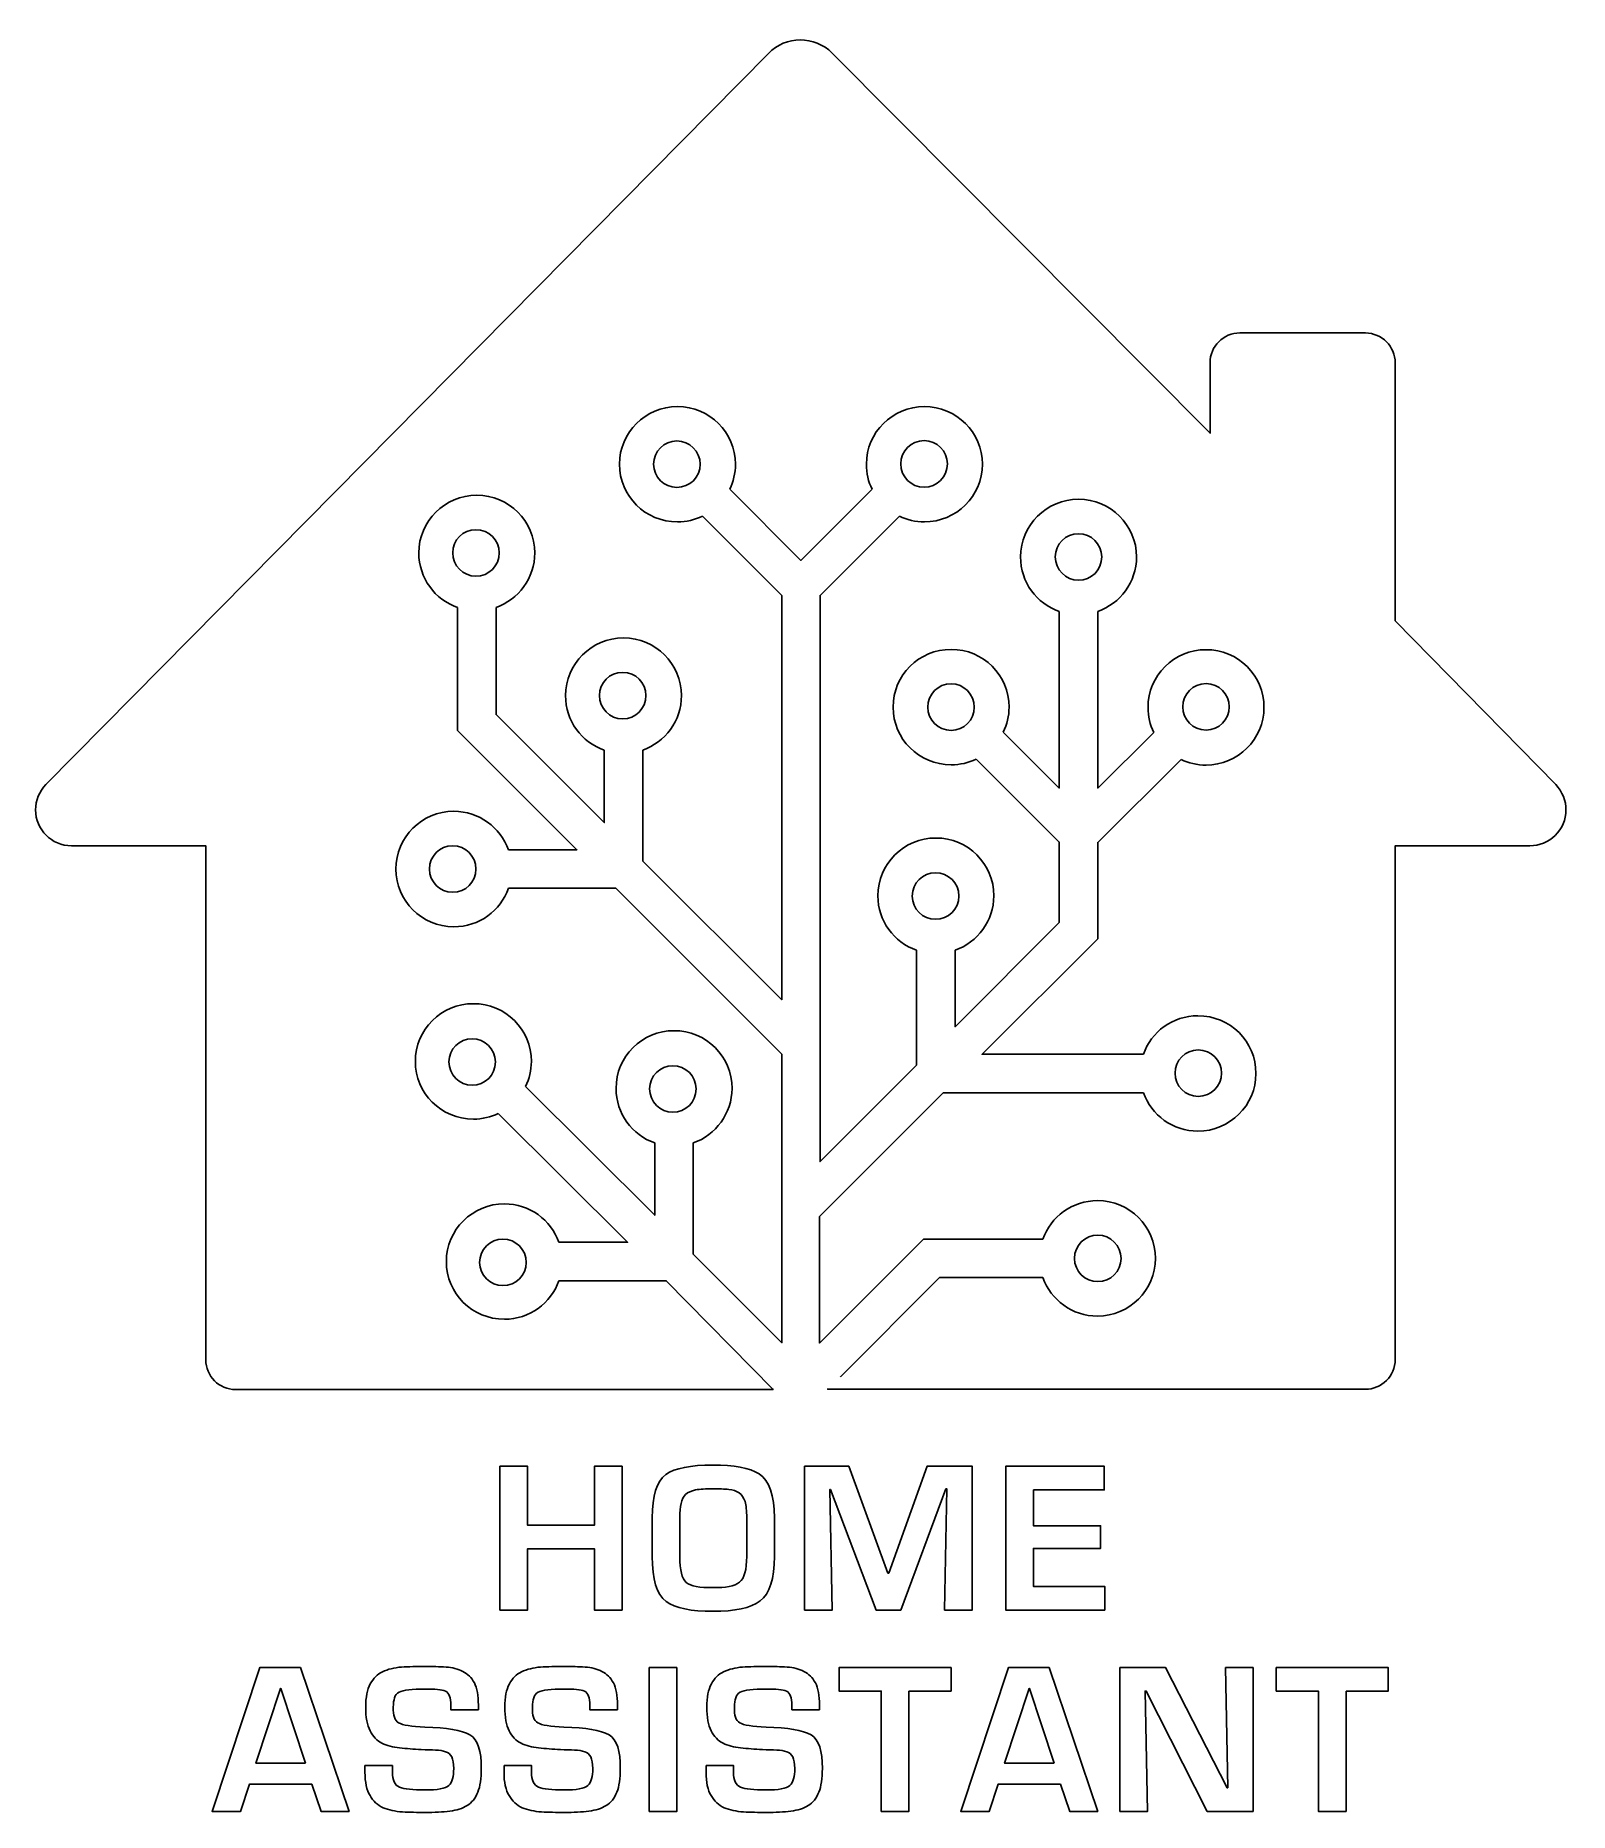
# Model space of a CAD drawing. Extents: x 20 to 180, y 35 to 220.
import ezdxf

# ---------------------------------------------------------------- set-up
doc = ezdxf.new("R2010")
doc.units = 0
doc.layers.add('Ebene_1', color=7, linetype='CONTINUOUS')

msp = doc.modelspace()

# ---------------------------------------------------------------- linework, layer by layer
at = {"layer": 'Ebene_1', "color": 7}
for points in [[(21.228294, 142.249043), (96.633606, 218.553122)], [(103.28437, 218.583082), (103.31437, 218.553122), (142.70968, 178.918149), (142.70968, 186.257959)], [(145.82535, 189.373633), (158.91718, 189.373633)], [(162.03286, 186.257959), (162.03286, 159.325341), (178.77959, 142.249043)], [(107.44864, 173.076247), (100.01895, 165.646564), (92.589276, 173.076247)], [(89.743219, 170.260162), (98.011743, 161.991639), (98.011743, 119.81021), (83.511869, 134.280107), (83.511869, 145.844055)], [(112.09218, 124.96305), (112.09218, 112.97969), (102.02615, 102.91367), (102.02615, 161.991639), (110.29467, 170.260162)], [(64.188694, 160.733391), (64.188694, 147.881228), (76.651395, 135.448484), (69.491345, 135.448484)], [(79.497437, 145.844055), (79.497437, 138.294542), (68.203126, 149.558896), (68.203126, 160.733391)], [(126.9815, 160.313971), (126.9815, 141.889553), (121.13962, 147.73144)], [(136.83783, 147.701482), (130.99593, 141.889553), (130.99593, 160.313971)], [(118.29358, 144.915341), (126.9815, 136.25737), (126.9815, 127.86903), (116.10661, 116.99413), (116.10661, 124.96305)], [(135.75932, 114.11813), (118.9227, 114.11813), (130.99593, 126.16141), (130.99593, 136.227414), (139.68388, 144.885397)], [(37.915129, 82.24237), (37.915129, 135.867905), (23.894591, 135.867905)], [(176.08345, 135.867905), (162.03293, 135.867905), (162.03293, 82.27233)], [(69.491345, 131.434071), (80.695784, 131.434071), (98.0417, 114.11813), (98.0417, 84.00991), (88.784547, 93.26706), (88.784547, 104.86097)], [(84.77013, 104.86097), (84.77013, 97.31146), (71.288843, 110.76278)], [(125.27388, 94.8249), (112.81118, 94.8249), (101.96624, 83.97995), (101.96624, 97.19161), (114.87831, 110.10369), (135.75932, 110.10369)], [(68.442786, 107.94669), (81.924073, 94.49536), (74.764024, 94.49536)], [(74.764024, 90.48092), (85.968462, 90.48092), (97.112986, 79.1267)], [(104.14193, 80.44793), (104.14193, 80.44793), (114.48885, 90.81047), (125.27388, 90.81047)], [(97.112942, 79.1267), (96.993084, 79.24656), (97.112942, 79.1267), (41.030804, 79.1267)], [(158.91726, 79.15665), (102.80508, 79.15665), (102.86488, 79.21645)], [(84.511565, 65.75869), (84.511565, 61.71572)], [(87.392425, 61.71571), (87.392425, 65.75868)], [(94.365081, 65.75868), (94.365081, 61.71571)], [(97.24594, 61.71572), (97.24594, 65.75869)], [(63.480528, 46.20399), (63.480528, 45.71571), (66.361387, 45.71571), (66.361387, 46.20399)], [(77.990599, 46.20399), (77.990599, 45.71571), (80.871458, 45.71571), (80.871458, 46.20399)], [(99.071287, 46.20399), (99.071287, 45.71571), (101.952148, 45.71571), (101.952148, 46.20399)], [(54.52545, 39.89541), (54.52545, 39.20205)], [(57.396543, 39.202), (57.396543, 39.89536), (54.52545, 39.89541)], [(69.03552, 39.89541), (69.03552, 39.20205)], [(71.906614, 39.202), (71.906614, 39.89536), (69.03552, 39.89541)], [(90.116209, 39.89541), (90.116209, 39.20205)], [(92.987303, 39.202), (92.987303, 39.89536), (90.116209, 39.89541)]]:
    msp.add_lwpolyline(points, dxfattribs=at)
for points in [[(87.076921, 178.109265)], [(112.87109, 173.285965)], [(66.106037, 168.852113)], [(128.98872, 168.432707)], [(81.41478, 153.96279)], [(115.68719, 152.764443)], [(142.29026, 147.941143)], [(63.679401, 135.867905)], [(114.06944, 133.051818)], [(65.716574, 115.73587)], [(86.657501, 112.91978)], [(141.48138, 109.71423)], [(68.922122, 94.8249)], [(130.99593, 90.39105)], [(81.358916, 71.12001), (78.478057, 71.12001), (78.478057, 64.97744), (71.495635, 64.97744), (71.495635, 71.12001), (68.614776, 71.12001), (68.614776, 56.12001), (71.495635, 56.12001), (71.495635, 62.5165), (78.478057, 62.5165), (78.478057, 56.12001), (81.358916, 56.12001)], [(90.849456, 71.2372)], [(115.154448, 68.75673), (115.261868, 68.75673), (115.017728, 56.12001), (117.898588, 56.12001), (117.898588, 71.12001), (113.181788, 71.12001), (109.177888, 59.97744), (109.099788, 59.97744), (105.017758, 71.12001), (100.398618, 71.12001), (100.398618, 56.12001), (103.279478, 56.12001), (103.035338, 68.69814), (103.103738, 68.69814), (107.859598, 56.12001), (110.437718, 56.12001)], [(124.273898, 68.65908), (131.666468, 68.65908), (131.666468, 71.12001), (121.393038, 71.12001), (121.393038, 56.12001), (131.725068, 56.12001), (131.725068, 58.58095), (124.273898, 58.58095), (124.273898, 62.55556), (131.285618, 62.55556), (131.285618, 64.91884), (124.273898, 64.91884)], [(90.849456, 68.77625)], [(48.970457, 37.96181), (49.947019, 35.12001), (52.866941, 35.12001), (47.788816, 50.12001), (43.550535, 50.12001), (38.570066, 35.12001), (41.548582, 35.12001), (42.486082, 37.96181)], [(87.080747, 50.12001), (84.199888, 50.12001), (84.199888, 35.12001), (87.080747, 35.12001)], [(111.286438, 47.65908), (115.680968, 47.65908), (115.680968, 50.12001), (104.001278, 50.12001), (104.001278, 47.65908), (108.405578, 47.65908), (108.405578, 35.12001), (111.286438, 35.12001)], [(127.095338, 37.96181), (128.071898, 35.12001), (130.991818, 35.12001), (125.913698, 50.12001), (121.675418, 50.12001), (116.694948, 35.12001), (119.673458, 35.12001), (120.610958, 37.96181)], [(144.564388, 37.58095), (144.486288, 37.58095), (138.070268, 50.12001), (133.304648, 50.12001), (133.304648, 35.12001), (136.185508, 35.12001), (135.941368, 47.65908), (136.048788, 47.65908), (142.425738, 35.12001), (147.201128, 35.12001), (147.201128, 50.12001), (144.330038, 50.12001)], [(156.906488, 47.65908), (161.301028, 47.65908), (161.301028, 50.12001), (149.621338, 50.12001), (149.621338, 47.65908), (154.025628, 47.65908), (154.025628, 35.12001), (156.906488, 35.12001)], [(48.325926, 40.13955), (43.150144, 40.13955), (45.708738, 47.92275), (45.747798, 47.92275)], [(126.450808, 40.13955), (121.275018, 40.13955), (123.833618, 47.92275), (123.872718, 47.92275)]]:
    msp.add_lwpolyline(points, close=True, dxfattribs=at)
for points in [[(96.633606, 218.553122), (98.461077, 220.410543), (101.42694, 220.410543), (103.28437, 218.583082)], [(142.70968, 186.257959), (142.70968, 187.995541), (144.11772, 189.373633), (145.82535, 189.373633)], [(158.91718, 189.373633), (160.65476, 189.373633), (162.03286, 187.965584), (162.03286, 186.257959)], [(87.136837, 181.704276), (83.811459, 181.704276), (81.085247, 179.008022), (81.085247, 175.682629)], [(93.188441, 175.682629), (93.188441, 179.008022), (90.492187, 181.704276), (87.136837, 181.704276)], [(112.90105, 181.704276), (109.57567, 181.704276), (106.84947, 179.008022), (106.84947, 175.682629)], [(118.95266, 175.682629), (118.95266, 179.008022), (116.2564, 181.704276), (112.90105, 181.704276)], [(87.076921, 178.109265), (85.728787, 178.109265), (84.650286, 177.030764), (84.650286, 175.682629)], [(89.503558, 175.682629), (89.503558, 177.030764), (88.395099, 178.109265), (87.076921, 178.109265)], [(112.87109, 178.139223), (111.52297, 178.139223), (110.44447, 177.060721), (110.44447, 175.712586)], [(115.29774, 175.712586), (115.29774, 177.060721), (114.21923, 178.139223), (112.87109, 178.139223)], [(81.085247, 175.682629), (81.085247, 172.357251), (83.781501, 169.660996), (87.136837, 169.660996)], [(84.650286, 175.682629), (84.650286, 174.334508), (85.728787, 173.256007), (87.076921, 173.256007)], [(87.076921, 173.256007), (88.425042, 173.256007), (89.503558, 174.334508), (89.503558, 175.682629)], [(92.589276, 173.076247), (92.978724, 173.855173), (93.188441, 174.75393), (93.188441, 175.682629)], [(106.84947, 175.682629), (106.84947, 174.75393), (107.05917, 173.855173), (107.44864, 173.076247)], [(110.44447, 175.712586), (110.44447, 174.364466), (111.52297, 173.285965), (112.87109, 173.285965)], [(112.87109, 173.285965), (114.21923, 173.285965), (115.29774, 174.364466), (115.29774, 175.712586)], [(112.90105, 169.660996), (116.22645, 169.660996), (118.95266, 172.357251), (118.95266, 175.682629)], [(66.195909, 172.447123), (62.870531, 172.447123), (60.144319, 169.750869), (60.144319, 166.425491)], [(72.247515, 166.425491), (72.247515, 169.750869), (69.551246, 172.447123), (66.195909, 172.447123)], [(128.98872, 172.027703), (125.66335, 172.027703), (122.93712, 169.331449), (122.93712, 166.00607)], [(135.04033, 166.00607), (135.04033, 169.331449), (132.34406, 172.027703), (128.98872, 172.027703)], [(66.106037, 168.852113), (64.757902, 168.852113), (63.679401, 167.77361), (63.679401, 166.425491)], [(68.532673, 166.425491), (68.532673, 167.77361), (67.454172, 168.852113), (66.106037, 168.852113)], [(87.136837, 169.660996), (88.065551, 169.660996), (88.964307, 169.870699), (89.743219, 170.260162)], [(110.29467, 170.260162), (111.0736, 169.870699), (111.97235, 169.660996), (112.90105, 169.660996)], [(128.98872, 168.432707), (127.6406, 168.432707), (126.5621, 167.35419), (126.5621, 166.00607)], [(131.41535, 166.00607), (131.38535, 167.35419), (130.3069, 168.432707), (128.98872, 168.432707)], [(60.144319, 166.425491), (60.144319, 163.789151), (61.821987, 161.572218), (64.188694, 160.733391)], [(63.679401, 166.425491), (63.679401, 165.107314), (64.757902, 163.998854), (66.106037, 163.998854)], [(66.106037, 163.998854), (67.454172, 163.998854), (68.532673, 165.077356), (68.532673, 166.425491)], [(68.203126, 160.733391), (70.539875, 161.572218), (72.247515, 163.789151), (72.247515, 166.425491)], [(122.93712, 166.00607), (122.93712, 163.369731), (124.61479, 161.152797), (126.9815, 160.313971)], [(126.5621, 166.00607), (126.5621, 164.687893), (127.6406, 163.579434), (128.98872, 163.579434)], [(128.98872, 163.579434), (130.33685, 163.579434), (131.41535, 164.657936), (131.41535, 166.00607)], [(130.99593, 160.313971), (133.33269, 161.152797), (135.04033, 163.369731), (135.04033, 166.00607)], [(81.504653, 157.557801), (78.179274, 157.557801), (75.453063, 154.861532), (75.453063, 151.536153)], [(87.556257, 151.536153), (87.556257, 154.861532), (84.860003, 157.557801), (81.504653, 157.557801)], [(115.68719, 156.359454), (112.33184, 156.359454), (109.63559, 153.663199), (109.63559, 150.337822)], [(121.73879, 150.337822), (121.73879, 153.663199), (119.04253, 156.359454), (115.68719, 156.359454)], [(142.29026, 156.329497), (138.96487, 156.329497), (136.23866, 153.633242), (136.23866, 150.307864)], [(148.34187, 150.307864), (148.34187, 153.633242), (145.64561, 156.329497), (142.29026, 156.329497)], [(81.41478, 153.96279), (80.06666, 153.96279), (78.988158, 152.884289), (78.988158, 151.536153)], [(83.841416, 151.536153), (83.841416, 152.884289), (82.762915, 153.96279), (81.41478, 153.96279)], [(115.68719, 152.764443), (114.33906, 152.764443), (113.26056, 151.685942), (113.26056, 150.337822)], [(118.11381, 150.337822), (118.11381, 151.685942), (117.00536, 152.764443), (115.68719, 152.764443)], [(142.29026, 152.794415), (140.94213, 152.794415), (139.86362, 151.715914), (139.86362, 150.367779)], [(144.71689, 150.367779), (144.71689, 151.715914), (143.63839, 152.794415), (142.29026, 152.794415)], [(75.453063, 151.536153), (75.453063, 148.899815), (77.130731, 146.682895), (79.497437, 145.844055)], [(78.988158, 151.536153), (78.988158, 150.217991), (80.06666, 149.109518), (81.41478, 149.109518)], [(81.41478, 149.109518), (82.762915, 149.109518), (83.841416, 150.188033), (83.841416, 151.536153)], [(83.511869, 145.844055), (85.848633, 146.682895), (87.556257, 148.899815), (87.556257, 151.536153)], [(109.63559, 150.337822), (109.63559, 147.012429), (112.33184, 144.316174), (115.68719, 144.316174)], [(113.26056, 150.337822), (113.26056, 148.989687), (114.33906, 147.911185), (115.68719, 147.911185)], [(115.68719, 147.911185), (117.03531, 147.911185), (118.11381, 148.989687), (118.11381, 150.337822)], [(121.13962, 147.73144), (121.52908, 148.510351), (121.73879, 149.409108), (121.73879, 150.337822)], [(136.23866, 150.307864), (136.23866, 149.37915), (136.44836, 148.480393), (136.83783, 147.701482)], [(139.86362, 150.367779), (139.86362, 149.019644), (140.94213, 147.941143), (142.29026, 147.941143)], [(142.29026, 147.941143), (143.63839, 147.941143), (144.71689, 149.019644), (144.71689, 150.367779)], [(142.29026, 144.286216), (145.61564, 144.286216), (148.34187, 146.982486), (148.34187, 150.307864)], [(115.68719, 144.316174), (116.61591, 144.316174), (117.51465, 144.525892), (118.29358, 144.915341)], [(139.68388, 144.885397), (140.4628, 144.495934), (141.36154, 144.286216), (142.29026, 144.286216)], [(20.149792, 139.612704), (20.149792, 140.601333), (20.539255, 141.560005), (21.228294, 142.249043)], [(178.77959, 142.249043), (180.2176, 140.781093), (180.2176, 138.384414), (178.71979, 136.946405)], [(23.894591, 135.867905), (21.82746, 135.867905), (20.149792, 137.545571), (20.149792, 139.612704)], [(63.799246, 139.462916), (60.473853, 139.462916), (57.74764, 136.766659), (57.74764, 133.441284)], [(69.491345, 135.448484), (68.652504, 137.785247), (66.435585, 139.462916), (63.799246, 139.462916)], [(63.679401, 135.867905), (62.331281, 135.867905), (61.252778, 134.789406), (61.252778, 133.441284)], [(66.106037, 133.441284), (66.106037, 134.789406), (65.027535, 135.867905), (63.679401, 135.867905)], [(114.0994, 136.676792), (110.77401, 136.676792), (108.0478, 133.980538), (108.0478, 130.655154)], [(120.15099, 130.655154), (120.15099, 133.980538), (117.45473, 136.676792), (114.0994, 136.676792)], [(178.71979, 136.946405), (178.03076, 136.25737), (177.07208, 135.867905), (176.08345, 135.867905)], [(57.74764, 133.441284), (57.74764, 130.115897), (60.443895, 127.41965), (63.799246, 127.41965)], [(61.252778, 133.441284), (61.252778, 132.123105), (62.331281, 131.014654), (63.679401, 131.014654)], [(63.679401, 131.014654), (65.027535, 131.014654), (66.106037, 132.093158), (66.106037, 133.441284)], [(114.06944, 133.051818), (112.72131, 133.051818), (111.64281, 131.973318), (111.64281, 130.625194)], [(116.49606, 130.625194), (116.49606, 131.973318), (115.41756, 133.051818), (114.06944, 133.051818)], [(63.799246, 127.41965), (66.435585, 127.41965), (68.682462, 129.09732), (69.491345, 131.434071)], [(108.0478, 130.655154), (108.0478, 128.01882), (109.72546, 125.8019), (112.09218, 124.96305)], [(111.64281, 130.625194), (111.64281, 129.27708), (112.72131, 128.19856), (114.06944, 128.19856)], [(114.06944, 128.19856), (115.41756, 128.19856), (116.49606, 129.27708), (116.49606, 130.625194)], [(116.10661, 124.96305), (118.44337, 125.8019), (120.15099, 128.01882), (120.15099, 130.655154)], [(65.836419, 119.3908), (62.511026, 119.3908), (59.784814, 116.69453), (59.784814, 113.36915)], [(71.888009, 113.36915), (71.888009, 116.69453), (69.191755, 119.3908), (65.836419, 119.3908)], [(141.45142, 118.13254), (138.81508, 118.13254), (136.5682, 116.45487), (135.75932, 114.11813)], [(147.50303, 112.11091), (147.50303, 115.43628), (144.80676, 118.13254), (141.45142, 118.13254)], [(65.716574, 115.73587), (64.368454, 115.73587), (63.289952, 114.65737), (63.289952, 113.30924)], [(68.14321, 113.30924), (68.11321, 114.65737), (67.034751, 115.73587), (65.716574, 115.73587)], [(86.777332, 116.57471), (83.451954, 116.57471), (80.725741, 113.87845), (80.725741, 110.55307)], [(92.828937, 110.55307), (92.828937, 113.87845), (90.132681, 116.57471), (86.777332, 116.57471)], [(59.784814, 113.36915), (59.784814, 110.04378), (62.481068, 107.34752), (65.836419, 107.34752)], [(63.289952, 113.30924), (63.289952, 111.99108), (64.368454, 110.8826), (65.716574, 110.8826)], [(65.716574, 110.8826), (67.064709, 110.8826), (68.14321, 111.96111), (68.14321, 113.30924)], [(71.288843, 110.76278), (71.678306, 111.5417), (71.888009, 112.44044), (71.888009, 113.36915)], [(141.48138, 114.5675), (140.13325, 114.5675), (139.05475, 113.48899), (139.05475, 112.14086)], [(143.90801, 112.14086), (143.90801, 113.48899), (142.82951, 114.5675), (141.48138, 114.5675)], [(86.657501, 112.91978), (85.309381, 112.91978), (84.230864, 111.84128), (84.230864, 110.49315)], [(89.084138, 110.49315), (89.084138, 111.84128), (88.005635, 112.91978), (86.657501, 112.91978)], [(139.05475, 112.14086), (139.05475, 110.79273), (140.13325, 109.71423), (141.48138, 109.71423)], [(141.45142, 106.08926), (144.77681, 106.08926), (147.50303, 108.78551), (147.50303, 112.11091)], [(141.48138, 109.71423), (142.82951, 109.71423), (143.90801, 110.79273), (143.90801, 112.14086)], [(80.725741, 110.55307), (80.725741, 107.91673), (82.403409, 105.69981), (84.77013, 104.86097)], [(84.230864, 110.49315), (84.230864, 109.17498), (85.309381, 108.06652), (86.657501, 108.06652)], [(86.657501, 108.06652), (88.005635, 108.06652), (89.084138, 109.14502), (89.084138, 110.49315)], [(88.784547, 104.86097), (91.121311, 105.69981), (92.828937, 107.91673), (92.828937, 110.55307)], [(135.75932, 110.10369), (136.59816, 107.76693), (138.81508, 106.08926), (141.45142, 106.08926)], [(65.836419, 107.34752), (66.765118, 107.34752), (67.663875, 107.55722), (68.442786, 107.94669)], [(69.071924, 98.50979), (65.746531, 98.50979), (63.02032, 95.81353), (63.02032, 92.48814)], [(74.764024, 94.49536), (73.925182, 96.83212), (71.708264, 98.50979), (69.071924, 98.50979)], [(130.96598, 98.83932), (128.32964, 98.83932), (126.08276, 97.16166), (125.27388, 94.8249)], [(137.01757, 92.81768), (137.01757, 96.14307), (134.32132, 98.83932), (130.96598, 98.83932)], [(68.922122, 94.8249), (67.574001, 94.8249), (66.4955, 93.7464), (66.4955, 92.39826)], [(71.348758, 92.39826), (71.348758, 93.7464), (70.270256, 94.8249), (68.922122, 94.8249)], [(130.99593, 95.24431), (129.6478, 95.24431), (128.5693, 94.16582), (128.5693, 92.81768)], [(133.42257, 92.81768), (133.42257, 94.13585), (132.34406, 95.24431), (130.99593, 95.24431)], [(128.5693, 92.81768), (128.5693, 91.46955), (129.6478, 90.39105), (130.99593, 90.39105)], [(130.96598, 86.79604), (134.29135, 86.79604), (137.01757, 89.49229), (137.01757, 92.81768)], [(130.99593, 90.39105), (132.34406, 90.39105), (133.42257, 91.46955), (133.42257, 92.81768)], [(63.02032, 92.48814), (63.02032, 89.16275), (65.716574, 86.4665), (69.071924, 86.4665)], [(66.4955, 92.39826), (66.4955, 91.08011), (67.574001, 89.97163), (68.922122, 89.97163)], [(68.922122, 89.97163), (70.270256, 89.97163), (71.348758, 91.05013), (71.348758, 92.39826)], [(69.071924, 86.4665), (71.708264, 86.4665), (73.95514, 88.14418), (74.764024, 90.48092)], [(125.27388, 90.81047), (126.11272, 88.47372), (128.32964, 86.79604), (130.96598, 86.79604)], [(41.030804, 79.1267), (39.293222, 79.1267), (37.915129, 80.53473), (37.915129, 82.24237)], [(162.03293, 82.27233), (162.03293, 80.53473), (160.62488, 79.15665), (158.91726, 79.15665)], [(90.849456, 71.2372), (88.505706, 71.263267), (86.858571, 70.937747), (85.90805, 70.26064)], [(95.673675, 70.31923), (94.618987, 70.970277), (93.010914, 71.276267), (90.849456, 71.2372)], [(85.90805, 70.26064), (84.964039, 69.537987), (84.498544, 68.037337), (84.511565, 65.75869)], [(87.968597, 68.18055), (88.209482, 68.408417), (88.5643, 68.567923), (89.03305, 68.65907)], [(89.03305, 68.65907), (89.482269, 68.73719), (90.087737, 68.77625), (90.849456, 68.77625)], [(90.849456, 68.77626), (91.487477, 68.77626), (92.034352, 68.756727), (92.490081, 68.71766)], [(92.490081, 68.71766), (92.932789, 68.665593), (93.294117, 68.53864), (93.574065, 68.3368)], [(97.24594, 65.75869), (97.24594, 68.102437), (96.721852, 69.622617), (95.673675, 70.31923)], [(87.392425, 65.75868), (87.366385, 66.930553), (87.558442, 67.737843), (87.968597, 68.18055)], [(93.574065, 68.3368), (93.854013, 68.154507), (94.059091, 67.855027), (94.1893, 67.43836)], [(94.1893, 67.43836), (94.306487, 67.028207), (94.365081, 66.468313), (94.365081, 65.75868)], [(84.511565, 61.71572), (84.498545, 59.332907), (84.977061, 57.76715), (85.947112, 57.01845)], [(88.046722, 58.98133), (87.597503, 59.37847), (87.379404, 60.28993), (87.392425, 61.71571)], [(94.365081, 61.71571), (94.365081, 60.31597), (94.11443, 59.417533), (93.613128, 59.0204)], [(95.771331, 57.07705), (96.754404, 57.838763), (97.24594, 59.384987), (97.24594, 61.71572)], [(90.849456, 58.46375), (89.449717, 58.437683), (88.515472, 58.61021), (88.046722, 58.98133)], [(93.613128, 59.0204), (93.079274, 58.62326), (92.15805, 58.43771), (90.849456, 58.46375)], [(85.947112, 57.01845), (86.923675, 56.315323), (88.557789, 55.976783), (90.849456, 56.00283)], [(90.849456, 56.00283), (93.115081, 55.976763), (94.755706, 56.334837), (95.771331, 57.07705)], [(58.343809, 50.1786), (57.58209, 50.113467), (56.921283, 49.94745), (56.361387, 49.68055)], [(60.804747, 50.2372), (59.906309, 50.2372), (59.085996, 50.217667), (58.343809, 50.1786)], [(62.982481, 50.1786), (62.311908, 50.217667), (61.585997, 50.2372), (60.804747, 50.2372)], [(64.740293, 49.71961), (64.232481, 49.973517), (63.646544, 50.126513), (62.982481, 50.1786)], [(72.85388, 50.1786), (72.092161, 50.113467), (71.431354, 49.94745), (70.871458, 49.68055)], [(75.314817, 50.2372), (74.41638, 50.2372), (73.596067, 50.217667), (72.85388, 50.1786)], [(77.492552, 50.1786), (76.821979, 50.217667), (76.096067, 50.2372), (75.314817, 50.2372)], [(79.250364, 49.71961), (78.742551, 49.973517), (78.156614, 50.126513), (77.492552, 50.1786)], [(93.934568, 50.1786), (93.172849, 50.113467), (92.512042, 49.94745), (91.952146, 49.68055)], [(96.395506, 50.2372), (95.497069, 50.2372), (94.676756, 50.217667), (93.934568, 50.1786)], [(98.57324, 50.1786), (97.902667, 50.217667), (97.176756, 50.2372), (96.395506, 50.2372)], [(100.331048, 49.71961), (99.823239, 49.973517), (99.237303, 50.126513), (98.57324, 50.1786)], [(55.08209, 48.42079), (54.76308, 47.83485), (54.603575, 47.027557), (54.603575, 45.99891)], [(56.361387, 49.68055), (55.814512, 49.413623), (55.38808, 48.993703), (55.08209, 48.42079)], [(65.941465, 48.51844), (65.648496, 49.065313), (65.248106, 49.465703), (64.740293, 49.71961)], [(66.361387, 46.20399), (66.361387, 47.200083), (66.221413, 47.971567), (65.941465, 48.51844)], [(69.592161, 48.42079), (69.27315, 47.83485), (69.113645, 47.027557), (69.113645, 45.99891)], [(70.871458, 49.68055), (70.324583, 49.413623), (69.89815, 48.993703), (69.592161, 48.42079)], [(80.451536, 48.51844), (80.158567, 49.065313), (79.758177, 49.465703), (79.250364, 49.71961)], [(80.871458, 46.20399), (80.871458, 47.200083), (80.731484, 47.971567), (80.451536, 48.51844)], [(90.67285, 48.42079), (90.353839, 47.83485), (90.194334, 47.027557), (90.194334, 45.99891)], [(91.952146, 49.68055), (91.405271, 49.413623), (90.978839, 48.993703), (90.67285, 48.42079)], [(101.532228, 48.51844), (101.239255, 49.065313), (100.838861, 49.465703), (100.331048, 49.71961)], [(101.952148, 46.20399), (101.952148, 47.200083), (101.812175, 47.971567), (101.532228, 48.51844)], [(57.484434, 45.99891), (57.484434, 46.396043), (57.530007, 46.721563), (57.621153, 46.97547)], [(57.621153, 46.97547), (57.699278, 47.229377), (57.852272, 47.42469), (58.080137, 47.56141)], [(58.080137, 47.56141), (58.522846, 47.789277), (59.431049, 47.8967), (60.804747, 47.88368)], [(60.804747, 47.88368), (61.813861, 47.89668), (62.520241, 47.82181), (62.923887, 47.65907)], [(62.923887, 47.65907), (63.294981, 47.470263), (63.480528, 46.985237), (63.480528, 46.20399)], [(71.994505, 45.99891), (71.994505, 46.396043), (72.040078, 46.721563), (72.131224, 46.97547)], [(72.131224, 46.97547), (72.209349, 47.229377), (72.362343, 47.42469), (72.590208, 47.56141)], [(72.590208, 47.56141), (73.032916, 47.789277), (73.941119, 47.8967), (75.314817, 47.88368)], [(75.314817, 47.88368), (76.323932, 47.89668), (77.030312, 47.82181), (77.433958, 47.65907)], [(77.433958, 47.65907), (77.805052, 47.470263), (77.990599, 46.985237), (77.990599, 46.20399)], [(93.075193, 45.99891), (93.075193, 46.396043), (93.120766, 46.721563), (93.211912, 46.97547)], [(93.211912, 46.97547), (93.290037, 47.229377), (93.443032, 47.42469), (93.670896, 47.56141)], [(93.670896, 47.56141), (94.113605, 47.789277), (95.021808, 47.8967), (96.395506, 47.88368)], [(96.395506, 47.88368), (97.404621, 47.89668), (98.111001, 47.82181), (98.514646, 47.65907)], [(98.514646, 47.65907), (98.88574, 47.470263), (99.071287, 46.985237), (99.071287, 46.20399)], [(54.603575, 45.99891), (54.603575, 44.931203), (54.75657, 44.10438), (55.062559, 43.51844)], [(58.041075, 44.35829), (57.64394, 44.57313), (57.458393, 45.120003), (57.484434, 45.99891)], [(69.113645, 45.99891), (69.113645, 44.931203), (69.26664, 44.10438), (69.57263, 43.51844)], [(72.551145, 44.35829), (72.15401, 44.57313), (71.968463, 45.120003), (71.994505, 45.99891)], [(90.194334, 45.99891), (90.194334, 44.931203), (90.347329, 44.10438), (90.653318, 43.51844)], [(93.631834, 44.35829), (93.234699, 44.57313), (93.049152, 45.120003), (93.075193, 45.99891)], [(55.062559, 43.51844), (55.368548, 42.91948), (55.78196, 42.486537), (56.302793, 42.21961)], [(60.785215, 43.91883), (59.365944, 43.970897), (58.451231, 44.117383), (58.041075, 44.35829)], [(65.482481, 43.09852), (64.629616, 43.580293), (63.063861, 43.85373), (60.785215, 43.91883)], [(66.664122, 39.5829), (66.690162, 41.418833), (66.296282, 42.590707), (65.482481, 43.09852)], [(69.57263, 43.51844), (69.878619, 42.91948), (70.292031, 42.486537), (70.812864, 42.21961)], [(75.295286, 43.91883), (73.876015, 43.970897), (72.961302, 44.117383), (72.551145, 44.35829)], [(79.992552, 43.09852), (79.139687, 43.580293), (77.573932, 43.85373), (75.295286, 43.91883)], [(81.174192, 39.5829), (81.200232, 41.418833), (80.806352, 42.590707), (79.992552, 43.09852)], [(90.653318, 43.51844), (90.959308, 42.91948), (91.37272, 42.486537), (91.893553, 42.21961)], [(96.375975, 43.91883), (94.956704, 43.970897), (94.04199, 44.117383), (93.631834, 44.35829)], [(101.073238, 43.09852), (100.220378, 43.580293), (98.654624, 43.85373), (96.375975, 43.91883)], [(102.254878, 39.5829), (102.280945, 41.418833), (101.887065, 42.590707), (101.073238, 43.09852)], [(56.302793, 42.21961), (56.823626, 41.965703), (57.435606, 41.8062), (58.138731, 41.7411)], [(58.138731, 41.7411), (58.848366, 41.675967), (59.603575, 41.614117), (60.404356, 41.55555)], [(60.404356, 41.55555), (60.964252, 41.54255), (61.462299, 41.529517), (61.898497, 41.51645)], [(61.898497, 41.51645), (62.315164, 41.490383), (62.663471, 41.43179), (62.943418, 41.34067)], [(62.943418, 41.34067), (63.223366, 41.249523), (63.434955, 41.070487), (63.578184, 40.80356)], [(63.578184, 40.80356), (63.714903, 40.523613), (63.783262, 40.116713), (63.783262, 39.58286)], [(70.812864, 42.21961), (71.333697, 41.965703), (71.945677, 41.8062), (72.648802, 41.7411)], [(72.648802, 41.7411), (73.358437, 41.675967), (74.113646, 41.614117), (74.914427, 41.55555)], [(74.914427, 41.55555), (75.474322, 41.54255), (75.972369, 41.529517), (76.408567, 41.51645)], [(76.408567, 41.51645), (76.825234, 41.490383), (77.173541, 41.43179), (77.453489, 41.34067)], [(77.453489, 41.34067), (77.733437, 41.249523), (77.945026, 41.070487), (78.088255, 40.80356)], [(78.088255, 40.80356), (78.224974, 40.523613), (78.293333, 40.116713), (78.293333, 39.58286)], [(91.893553, 42.21961), (92.414386, 41.965703), (93.026365, 41.8062), (93.72949, 41.7411)], [(93.72949, 41.7411), (94.439125, 41.675967), (95.194334, 41.614117), (95.995115, 41.55555)], [(95.995115, 41.55555), (96.555011, 41.54255), (97.053058, 41.529517), (97.489256, 41.51645)], [(97.489256, 41.51645), (97.905923, 41.490383), (98.25423, 41.43179), (98.534178, 41.34067)], [(98.534178, 41.34067), (98.814126, 41.249523), (99.025714, 41.070487), (99.168943, 40.80356)], [(99.168943, 40.80356), (99.305662, 40.523613), (99.374021, 40.116713), (99.374021, 39.58286)], [(54.52545, 39.20205), (54.52545, 38.147357), (54.704486, 37.333553), (55.062559, 36.76064)], [(58.1192, 37.6395), (57.624408, 37.85434), (57.383522, 38.375173), (57.396543, 39.202)], [(63.783262, 39.58286), (63.796282, 38.743013), (63.630266, 38.15382), (63.285215, 37.81528)], [(66.302793, 37.12196), (66.543679, 37.73394), (66.664122, 38.554253), (66.664122, 39.5829)], [(69.03552, 39.20205), (69.03552, 38.147357), (69.214557, 37.333553), (69.57263, 36.76064)], [(72.62927, 37.6395), (72.134479, 37.85434), (71.893593, 38.375173), (71.906614, 39.202)], [(78.293333, 39.58286), (78.306353, 38.743013), (78.140337, 38.15382), (77.795286, 37.81528)], [(80.812864, 37.12196), (81.053749, 37.73394), (81.174192, 38.554253), (81.174192, 39.5829)], [(90.116209, 39.20205), (90.116209, 38.147357), (90.295245, 37.333553), (90.653318, 36.76064)], [(93.709959, 37.6395), (93.215167, 37.85434), (92.974282, 38.375173), (92.987303, 39.202)], [(99.374021, 39.58286), (99.387041, 38.743013), (99.221026, 38.15382), (98.875975, 37.81528)], [(101.893548, 37.12196), (102.134435, 37.73394), (102.254878, 38.554253), (102.254878, 39.5829)], [(60.804747, 37.35629), (59.509174, 37.34329), (58.613991, 37.437693), (58.1192, 37.6395)], [(63.285215, 37.81528), (62.907611, 37.496267), (62.080788, 37.34327), (60.804747, 37.35629)], [(65.179747, 35.71571), (65.687559, 36.02821), (66.061908, 36.49696), (66.302793, 37.12196)], [(75.314817, 37.35629), (74.019244, 37.34329), (73.124062, 37.437693), (72.62927, 37.6395)], [(77.795286, 37.81528), (77.417682, 37.496267), (76.590859, 37.34327), (75.314817, 37.35629)], [(79.689817, 35.71571), (80.19763, 36.02821), (80.571979, 36.49696), (80.812864, 37.12196)], [(96.395506, 37.35629), (95.099933, 37.34329), (94.20475, 37.437693), (93.709959, 37.6395)], [(98.875975, 37.81528), (98.49837, 37.496267), (97.671547, 37.34327), (96.395506, 37.35629)], [(100.770508, 35.71571), (101.278321, 36.02821), (101.652668, 36.49696), (101.893548, 37.12196)], [(55.062559, 36.76064), (55.38157, 36.1747), (55.834044, 35.754777), (56.419981, 35.50087)], [(56.419981, 35.50087), (57.005918, 35.25999), (57.679746, 35.113507), (58.441465, 35.06142)], [(63.382872, 35.13954), (64.099017, 35.23068), (64.697976, 35.422737), (65.179747, 35.71571)], [(69.57263, 36.76064), (69.89164, 36.1747), (70.344114, 35.754777), (70.930052, 35.50087)], [(70.930052, 35.50087), (71.515989, 35.25999), (72.189817, 35.113507), (72.951536, 35.06142)], [(77.892942, 35.13954), (78.609088, 35.23068), (79.208046, 35.422737), (79.689817, 35.71571)], [(90.653318, 36.76064), (90.972329, 36.1747), (91.424803, 35.754777), (92.01074, 35.50087)], [(92.01074, 35.50087), (92.596677, 35.25999), (93.270506, 35.113507), (94.032225, 35.06142)], [(98.973631, 35.13954), (99.689776, 35.23068), (100.288735, 35.422737), (100.770508, 35.71571)], [(58.441465, 35.06142), (59.190163, 35.022353), (59.977924, 35.00282), (60.804747, 35.00282)], [(60.804747, 35.00282), (61.78782, 35.00282), (62.647195, 35.048393), (63.382872, 35.13954)], [(72.951536, 35.06142), (73.700234, 35.022353), (74.487994, 35.00282), (75.314817, 35.00282)], [(75.314817, 35.00282), (76.29789, 35.00282), (77.157265, 35.048393), (77.892942, 35.13954)], [(94.032225, 35.06142), (94.780922, 35.022353), (95.568683, 35.00282), (96.395506, 35.00282)], [(96.395506, 35.00282), (97.378579, 35.00282), (98.237954, 35.048393), (98.973631, 35.13954)]]:
    msp.add_open_spline(points, degree=3, dxfattribs=at)

doc.saveas('drawing.dxf')
